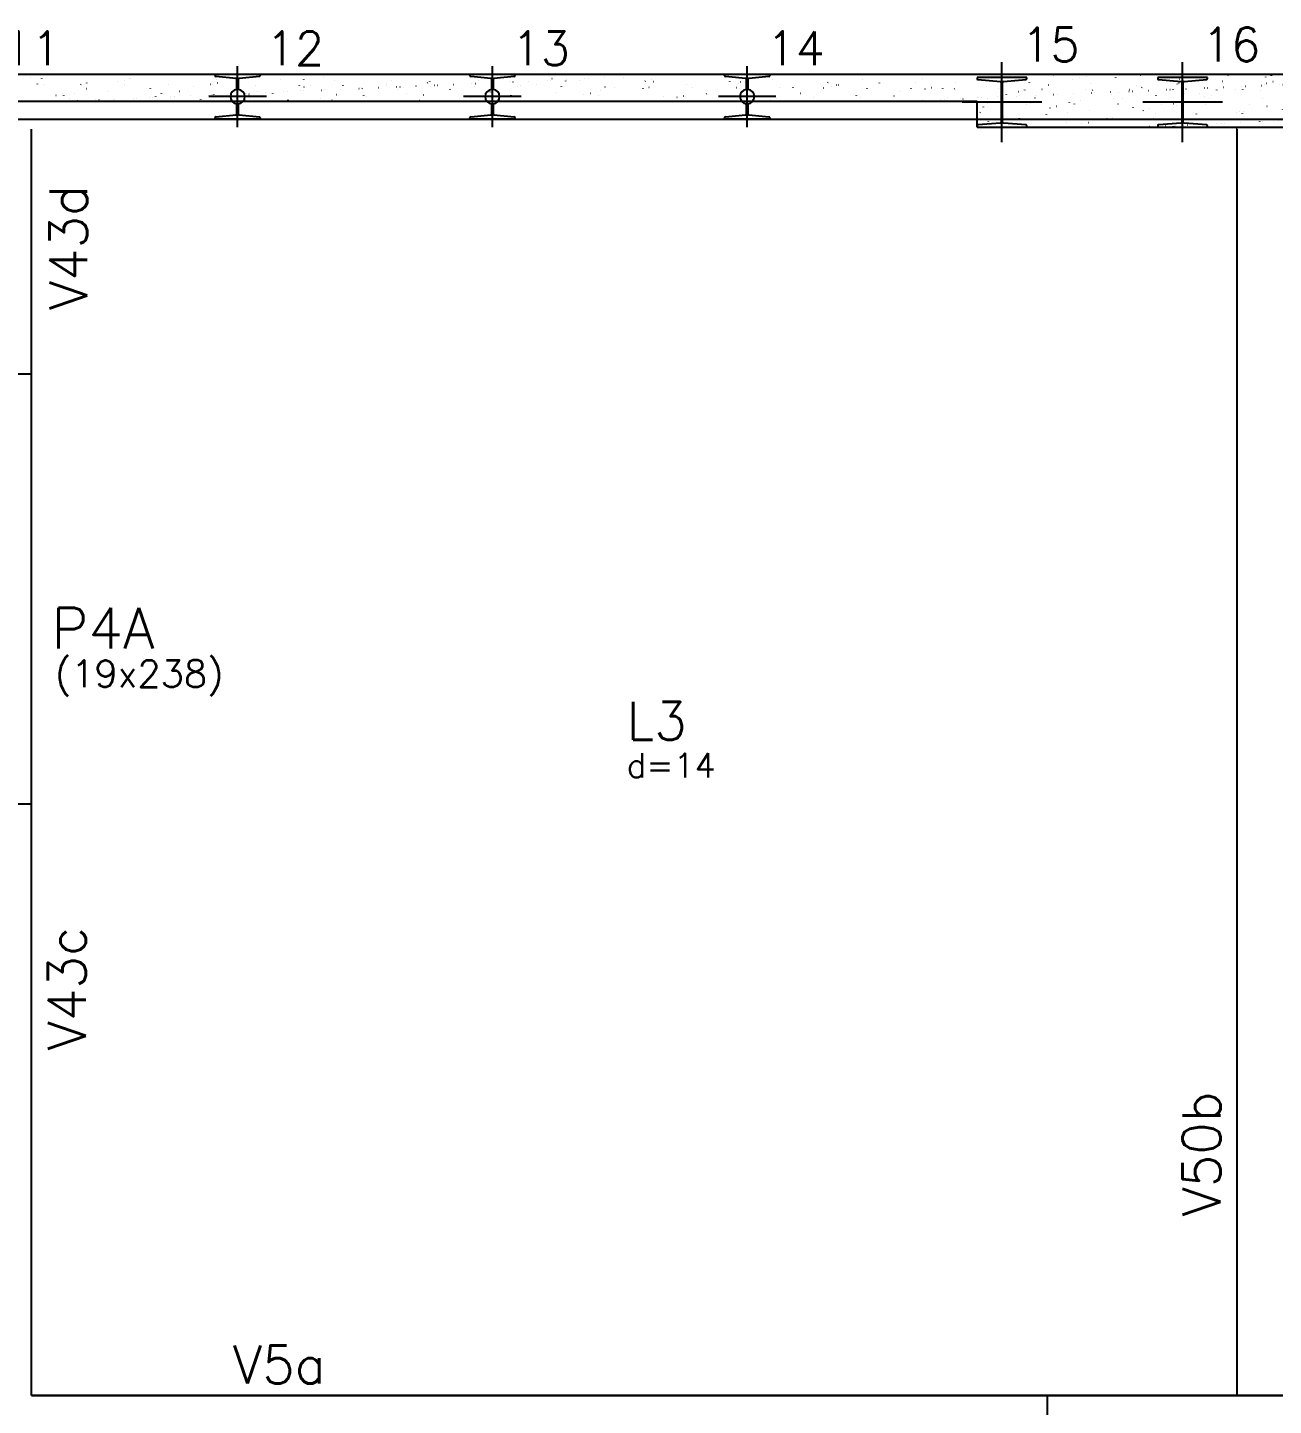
# Model space of a CAD drawing. Extents: x -40810 to 33675, y -2018 to 21213.
# Drawn here: x 20619 to 21309, y 3264 to 4027 of the extents above; entities that cross this region are included whole.
import ezdxf

# ---------------------------------------------------------------- set-up
doc = ezdxf.new("R2010")
doc.units = 0
doc.layers.get('0').update_dxf_attribs({"color": 1, "lineweight": 9})
for name, color, linetype in [('1', 5, 'Continuous'), ('10', 7, 'Continuous'), ('12', 3, 'Continuous'), ('13', 7, 'Continuous'), ('19', 5, 'Continuous'), ('242', 3, 'Continuous'), ('3', 2, 'Continuous'), ('49', 20, 'Continuous'), ('51', 6, 'Continuous'), ('52', 21, 'Continuous'), ('8', 5, 'Continuous'), ('9', 3, 'Continuous'), ('STEPHANIE', 6, 'Continuous')]:
    doc.layers.add(name, color=color, linetype=linetype)
doc.styles.get("Standard").update_dxf_attribs({"font": 'romans.shx', "width": 0.8})

# ---------------------------------------------------------------- blocks, each defined once
blk = doc.blocks.new('_H9EFD498501-006')
for p, q in [((2133.226661, 4541.264262), (2133.226661, 4541.264262)), ((2133.226661, 4541.264262), (2133.226661, 4541.264262)), ((2133.226661, 4541.264262), (2133.226661, 4541.264262)), ((2138.457224, 4542.42385), (2138.530447, 4542.440083)), ((2150.952494, 4542.944885), (2150.962283, 4543.019243)), ((2151.17627, 4542.880425), (2151.221927, 4542.939927)), ((2175.40823, 4542.83444), (2175.453887, 4542.893942)), ((2186.127645, 4540.008485), (2186.137435, 4540.082843)), ((2190.068651, 4540.97527), (2190.141873, 4540.991503)), ((2193.729761, 4541.786919), (2193.802984, 4541.803151)), ((2199.526047, 4542.639701), (2199.571704, 4542.699203)), ((2209.966061, 4541.000433), (2209.975851, 4541.074792)), ((2223.758006, 4542.593716), (2223.803663, 4542.653218)), ((2241.680078, 4539.52669), (2241.7533, 4539.542923)), ((2245.341188, 4540.338339), (2245.41441, 4540.354572)), ((2247.875823, 4542.398978), (2247.92148, 4542.458479)), ((2268.979629, 4539.055982), (2268.989418, 4539.13034)), ((2272.107783, 4542.352993), (2272.15344, 4542.412494)), ((2292.994255, 4541.386381), (2293.004045, 4541.460739)), ((2296.225599, 4542.158254), (2296.271257, 4542.217755)), ((2296.952615, 4538.889759), (2297.025837, 4538.905992)), ((2310.132611, 4541.811694), (2310.205834, 4541.827927)), ((2316.906093, 4542.936017), (2316.915882, 4543.010376)), ((2320.457559, 4542.112269), (2320.503216, 4542.17177)), ((2342.273238, 4539.041366), (2342.348167, 4539.044637)), ((2344.146454, 4539.123152), (2344.221382, 4539.126423)), ((2344.575376, 4541.91753), (2344.621033, 4541.977032)), ((2352.007823, 4539.44193), (2352.017612, 4539.516288)), ((2352.98803, 4539.509184), (2353.062959, 4539.512455)), ((2138.201181, 4536.128449), (2138.210971, 4536.202808)), ((2145.035389, 4534.877473), (2145.081046, 4534.936975)), ((2147.432387, 4538.001302), (2147.478044, 4538.060804)), ((2149.464495, 4531.642413), (2149.474285, 4531.716772)), ((2156.020328, 4533.426938), (2156.09355, 4533.443171)), ((2159.681438, 4534.238587), (2159.75466, 4534.25482)), ((2162.215808, 4538.458848), (2162.225597, 4538.533207)), ((2165.516631, 4531.324006), (2165.59156, 4531.327277)), ((2169.153206, 4534.682735), (2169.198863, 4534.742236)), ((2172.861434, 4537.160522), (2172.934656, 4537.176755)), ((2173.376333, 4533.192049), (2173.386122, 4533.266408)), ((2175.631995, 4531.765652), (2175.706923, 4531.768923)), ((2177.50521, 4531.847438), (2177.580139, 4531.85071)), ((2186.346787, 4532.23347), (2186.421716, 4532.236741)), ((2193.385166, 4534.63675), (2193.430823, 4534.696251)), ((2195.782164, 4537.760578), (2195.827821, 4537.82008)), ((2196.46215, 4532.675116), (2196.537079, 4532.678388)), ((2197.214749, 4534.183998), (2197.224538, 4534.258356)), ((2198.335366, 4532.756902), (2198.410294, 4532.760174)), ((2207.176942, 4533.142934), (2207.251871, 4533.146205)), ((2207.631755, 4531.978359), (2207.704977, 4531.994592)), ((2211.292865, 4532.790007), (2211.366087, 4532.80624)), ((2217.292306, 4533.58458), (2217.367234, 4533.587852)), ((2217.502982, 4534.442011), (2217.54864, 4534.501512)), ((2219.165521, 4533.666367), (2219.24045, 4533.669638)), ((2221.229375, 4536.514397), (2221.239165, 4536.588755)), ((2224.472861, 4535.711942), (2224.546083, 4535.728175)), ((2228.007098, 4534.052398), (2228.082026, 4534.05567)), ((2232.3899, 4531.247598), (2232.39969, 4531.321957)), ((2238.122461, 4534.494045), (2238.19739, 4534.497316)), ((2239.995676, 4534.575831), (2240.070605, 4534.579102)), ((2241.734942, 4534.396026), (2241.780599, 4534.455527)), ((2244.13194, 4537.519855), (2244.177597, 4537.579356)), ((2245.141213, 4538.064033), (2245.151002, 4538.138392)), ((2248.837253, 4534.961862), (2248.912182, 4534.965134)), ((2256.228316, 4532.239547), (2256.238106, 4532.313905)), ((2258.952616, 4535.403509), (2259.027545, 4535.40678)), ((2260.825832, 4535.485295), (2260.90076, 4535.488567)), ((2262.904292, 4531.341427), (2262.977514, 4531.35766)), ((2265.852759, 4534.201287), (2265.898416, 4534.260788)), ((2269.667409, 4535.871327), (2269.742337, 4535.874598)), ((2276.084288, 4534.263362), (2276.15751, 4534.279595)), ((2279.782772, 4536.312973), (2279.8577, 4536.316244)), ((2280.242943, 4534.569946), (2280.252732, 4534.644304)), ((2281.655987, 4536.394759), (2281.730916, 4536.398031)), ((2290.084719, 4534.155302), (2290.130376, 4534.214803)), ((2290.497564, 4536.780791), (2290.572493, 4536.784062)), ((2292.481717, 4537.279131), (2292.527374, 4537.338632)), ((2293.291505, 4538.07811), (2293.364727, 4538.094343)), ((2300.612927, 4537.222437), (2300.687856, 4537.225709)), ((2302.486143, 4537.304224), (2302.561071, 4537.307495)), ((2304.15478, 4536.119582), (2304.16457, 4536.19394)), ((2311.327719, 4537.690255), (2311.402648, 4537.693527)), ((2314.202535, 4533.960563), (2314.248192, 4534.020065)), ((2321.443083, 4538.131901), (2321.518011, 4538.135173)), ((2323.316298, 4538.213688), (2323.391227, 4538.216959)), ((2327.695715, 4532.814782), (2327.768937, 4532.831015)), ((2327.993196, 4537.111531), (2328.002986, 4537.185889)), ((2332.157875, 4538.599719), (2332.232803, 4538.602991)), ((2338.434495, 4533.914578), (2338.480152, 4533.97408)), ((2339.25651, 4532.625495), (2339.2663, 4532.699853)), ((2340.831493, 4537.038407), (2340.87715, 4537.097908)), ((2344.902932, 4536.629531), (2344.976154, 4536.645764)), ((2348.564042, 4537.441179), (2348.637264, 4537.457412)), ((2133.226661, 4529.914195), (2133.226661, 4529.914195)), ((2133.226661, 4529.914195), (2133.226661, 4529.914195)), ((2133.226661, 4529.914195), (2133.226661, 4529.914195)), ((2133.226661, 4528.373704), (2133.226661, 4528.373704)), ((2133.226661, 4528.373704), (2133.226661, 4528.373704)), ((2133.971684, 4529.946723), (2134.046613, 4529.949995)), ((2135.844899, 4530.02851), (2135.919828, 4530.031781)), ((2136.713183, 4524.825978), (2136.722972, 4524.900336)), ((2138.780365, 4526.725768), (2138.826023, 4526.785269)), ((2138.813111, 4529.61219), (2138.886333, 4529.628423)), ((2144.686476, 4530.414541), (2144.761405, 4530.417813)), ((2154.801839, 4530.856188), (2154.876768, 4530.859459)), ((2156.675055, 4530.937974), (2156.749983, 4530.941245)), ((2160.62502, 4526.375614), (2160.63481, 4526.449973)), ((2163.012325, 4526.679783), (2163.057982, 4526.739284)), ((2165.409323, 4529.803611), (2165.45498, 4529.863113)), ((2173.583432, 4524.430027), (2173.656654, 4524.44626)), ((2177.244542, 4525.241676), (2177.317764, 4525.257909)), ((2184.463436, 4527.367563), (2184.473226, 4527.441921)), ((2187.130142, 4526.485044), (2187.175799, 4526.544545)), ((2190.424538, 4528.16361), (2190.49776, 4528.179843)), ((2208.478063, 4529.697962), (2208.487852, 4529.77232)), ((2211.362102, 4526.439059), (2211.407759, 4526.49856)), ((2213.7591, 4529.562888), (2213.804757, 4529.622389)), ((2219.638587, 4524.431163), (2219.648377, 4524.505521)), ((2228.855969, 4523.793096), (2228.929191, 4523.809329)), ((2235.479918, 4526.24432), (2235.525575, 4526.303822)), ((2242.035965, 4526.715031), (2242.109187, 4526.731264)), ((2243.477004, 4525.423111), (2243.486793, 4525.49747)), ((2259.243182, 4530.529779), (2259.316404, 4530.546012)), ((2259.711878, 4526.198335), (2259.757535, 4526.257837)), ((2262.108876, 4529.322164), (2262.154533, 4529.381665)), ((2267.49163, 4527.753511), (2267.50142, 4527.827869)), ((2283.829695, 4526.003596), (2283.875352, 4526.063098)), ((2291.403467, 4529.303147), (2291.413257, 4529.377505)), ((2293.647392, 4525.266451), (2293.720614, 4525.282684)), ((2302.490571, 4523.47866), (2302.500361, 4523.553019)), ((2308.061654, 4525.957611), (2308.107312, 4526.017113)), ((2310.458653, 4529.08144), (2310.50431, 4529.140942)), ((2310.854609, 4529.081199), (2310.927831, 4529.097432)), ((2314.515719, 4529.892848), (2314.588941, 4529.909081)), ((2315.241884, 4530.295095), (2315.251673, 4530.369454)), ((2326.505198, 4525.809059), (2326.514987, 4525.883418)), ((2332.179471, 4525.762873), (2332.225128, 4525.822374)), ((2345.258819, 4523.817871), (2345.332041, 4523.834104)), ((2350.417035, 4527.358696), (2350.426824, 4527.433054)), ((2356.411431, 4525.716888), (2356.457088, 4525.776389)), ((2358.808429, 4528.840716), (2358.854086, 4528.900218)), ((2133.226661, 4519.488039), (2133.226661, 4519.488039)), ((2133.226661, 4519.488039), (2133.226661, 4519.488039)), ((2133.226661, 4519.488039), (2133.226661, 4519.488039)), ((2135.036483, 4521.846645), (2135.08214, 4521.906146)), ((2139.535109, 4516.881696), (2139.608331, 4516.897929)), ((2143.196219, 4517.693344), (2143.269441, 4517.709577)), ((2147.873707, 4519.559179), (2147.883497, 4519.633537)), ((2156.376215, 4520.615279), (2156.449437, 4520.631512)), ((2156.757301, 4518.528077), (2156.802958, 4518.587579)), ((2171.712124, 4520.551127), (2171.721913, 4520.625486)), ((2180.989261, 4518.482092), (2181.034918, 4518.541594)), ((2182.975438, 4516.065091), (2182.985227, 4516.13945)), ((2183.386259, 4521.605921), (2183.431916, 4521.665422)), ((2194.807645, 4516.244764), (2194.880868, 4516.260997)), ((2195.72675, 4522.881527), (2195.73654, 4522.955885)), ((2205.107078, 4518.287353), (2205.152735, 4518.346855)), ((2206.887275, 4517.614728), (2206.897064, 4517.689086)), ((2207.987642, 4519.166699), (2208.060864, 4519.182932)), ((2225.194859, 4522.981447), (2225.268081, 4522.99768)), ((2229.339037, 4518.241368), (2229.384695, 4518.30087)), ((2230.725691, 4518.606676), (2230.735481, 4518.681035)), ((2231.736036, 4521.365197), (2231.781693, 4521.424699)), ((2253.456854, 4518.04663), (2253.502511, 4518.106131)), ((2254.740318, 4520.937075), (2254.750107, 4521.011434)), ((2259.599069, 4517.718119), (2259.672291, 4517.734352)), ((2276.806286, 4521.532867), (2276.879508, 4521.5491)), ((2277.688814, 4518.000645), (2277.734471, 4518.060146)), ((2278.652155, 4522.486712), (2278.661944, 4522.56107)), ((2279.209748, 4516.18382), (2279.284676, 4516.187091)), ((2280.085812, 4521.124473), (2280.131469, 4521.183975)), ((2280.467396, 4522.344516), (2280.540618, 4522.360749)), ((2289.325111, 4516.625466), (2289.40004, 4516.628737)), ((2289.739259, 4516.662225), (2289.749048, 4516.736583)), ((2291.198326, 4516.707252), (2291.273255, 4516.710524)), ((2300.039903, 4517.093284), (2300.114832, 4517.096555)), ((2301.806631, 4517.805906), (2301.852288, 4517.865407)), ((2310.155266, 4517.53493), (2310.230195, 4517.538201)), ((2311.210495, 4516.269539), (2311.283718, 4516.285772)), ((2312.028482, 4517.616716), (2312.10341, 4517.619988)), ((2313.753885, 4518.992624), (2313.763675, 4519.066982)), ((2320.870059, 4518.002748), (2320.944987, 4518.006019)), ((2326.03859, 4517.759921), (2326.084247, 4517.819422)), ((2328.417713, 4520.084288), (2328.490935, 4520.100521)), ((2328.435588, 4520.88375), (2328.481246, 4520.943251)), ((2330.985422, 4518.444394), (2331.06035, 4518.447666)), ((2332.078823, 4520.895936), (2332.152045, 4520.912169)), ((2332.858637, 4518.526181), (2332.933566, 4518.529452)), ((2337.665722, 4520.54226), (2337.675512, 4520.616619)), ((2341.700214, 4518.912212), (2341.775143, 4518.915484)), ((2350.156407, 4517.565182), (2350.202064, 4517.624684)), ((2351.815577, 4519.353858), (2351.890506, 4519.35713)), ((2353.688793, 4519.435645), (2353.763721, 4519.438916)), ((2133.226661, 4515.483146), (2133.226661, 4515.483146)), ((2133.226661, 4515.483146), (2133.226661, 4515.483146)), ((2133.226661, 4515.483146), (2133.226661, 4515.483146)), ((2135.253919, 4513.741768), (2135.253919, 4513.741768)), ((2135.253919, 4513.741768), (2135.253919, 4513.741768)), ((2135.253919, 4513.741768), (2135.253919, 4513.741768)), ((2147.107831, 4513.741768), (2147.107831, 4513.741768)), ((2147.107831, 4513.741768), (2147.107831, 4513.741768)), ((2153.084637, 4513.741768), (2153.084637, 4513.741768)), ((2158.961743, 4513.741768), (2158.970601, 4513.809051)), ((2158.961743, 4513.741768), (2158.961743, 4513.741768)), ((2170.815655, 4513.741768), (2170.815655, 4513.741768)), ((2177.351882, 4513.741768), (2177.351882, 4513.741768)), ((2177.351882, 4513.741768), (2177.351882, 4513.741768)), ((2182.669566, 4513.741768), (2182.669566, 4513.741768)), ((2182.669566, 4513.741768), (2182.669566, 4513.741768)), ((2182.669566, 4513.741768), (2182.669566, 4513.741768)), ((2183.517359, 4513.741768), (2183.517359, 4513.741768)), ((2183.517359, 4513.741768), (2183.517359, 4513.741768)), ((2183.517359, 4513.741768), (2183.517359, 4513.741768)), ((2191.146535, 4515.433116), (2191.219758, 4515.449349)), ((2194.523478, 4513.741768), (2194.523478, 4513.741768)), ((2194.523478, 4513.741768), (2194.523478, 4513.741768)), ((2194.523478, 4513.741768), (2194.523478, 4513.741768)), ((2201.619128, 4513.741768), (2201.619128, 4513.741768)), ((2206.37739, 4513.741768), (2206.37739, 4513.741768)), ((2206.37739, 4513.741768), (2206.37739, 4513.741768)), ((2218.231302, 4513.741768), (2218.231302, 4513.741768)), ((2218.231302, 4513.741768), (2218.231302, 4513.741768)), ((2223.277576, 4513.741768), (2223.277576, 4513.741768)), ((2223.277576, 4513.741768), (2223.277576, 4513.741768)), ((2223.277576, 4513.741768), (2223.277576, 4513.741768)), ((2225.886373, 4513.741768), (2225.886373, 4513.741768)), ((2225.886373, 4513.741768), (2225.886373, 4513.741768)), ((2226.834645, 4513.897073), (2226.909573, 4513.900345)), ((2228.70786, 4513.978859), (2228.782789, 4513.982131)), ((2230.085214, 4513.741768), (2230.085214, 4513.741768)), ((2237.549437, 4514.364891), (2237.624366, 4514.368163)), ((2241.662908, 4513.741768), (2241.662908, 4513.741768)), ((2241.662908, 4513.741768), (2241.662908, 4513.741768)), ((2241.662908, 4513.741768), (2241.662908, 4513.741768)), ((2241.939126, 4513.741768), (2241.939126, 4513.741768)), ((2241.939126, 4513.741768), (2241.939126, 4513.741768)), ((2241.939126, 4513.741768), (2241.939126, 4513.741768)), ((2241.989005, 4514.12064), (2241.998795, 4514.194998)), ((2242.757962, 4513.984536), (2242.831185, 4514.000769)), ((2246.419072, 4514.796185), (2246.492295, 4514.812417)), ((2247.6648, 4514.806537), (2247.739729, 4514.809809)), ((2249.538016, 4514.888324), (2249.612944, 4514.891595)), ((2250.153618, 4513.741768), (2250.153618, 4513.741768)), ((2253.793038, 4513.741768), (2253.793038, 4513.741768)), ((2253.793038, 4513.741768), (2253.793038, 4513.741768)), ((2253.793038, 4513.741768), (2253.793038, 4513.741768)), ((2258.379592, 4515.274355), (2258.454521, 4515.277627)), ((2265.646949, 4513.741768), (2265.646949, 4513.741768)), ((2265.646949, 4513.741768), (2265.646949, 4513.741768)), ((2265.900842, 4515.670276), (2265.910632, 4515.744635)), ((2268.494956, 4515.716002), (2268.569884, 4515.719273)), ((2270.368171, 4515.797788), (2270.4431, 4515.801059)), ((2274.420863, 4513.741768), (2274.420863, 4513.741768)), ((2274.420863, 4513.741768), (2274.420863, 4513.741768)), ((2277.500861, 4513.741768), (2277.500861, 4513.741768)), ((2277.500861, 4513.741768), (2277.500861, 4513.741768)), ((2289.354773, 4513.741768), (2289.354773, 4513.741768)), ((2298.688108, 4513.741768), (2298.688108, 4513.741768)), ((2299.808456, 4513.741768), (2299.808456, 4513.741768)), ((2299.808456, 4513.741768), (2299.808456, 4513.741768)), ((2301.208685, 4513.741768), (2301.208685, 4513.741768)), ((2313.062597, 4513.741768), (2313.062597, 4513.741768)), ((2313.062597, 4513.741768), (2313.062597, 4513.741768)), ((2313.062597, 4513.741768), (2313.062597, 4513.741768)), ((2322.955353, 4513.741768), (2322.955353, 4513.741768)), ((2322.955353, 4513.741768), (2322.955353, 4513.741768)), ((2324.916509, 4513.741768), (2324.924199, 4513.800183)), ((2324.916509, 4513.741768), (2324.916509, 4513.741768)), ((2324.916509, 4513.741768), (2324.916509, 4513.741768)), ((2336.770421, 4513.741768), (2336.770421, 4513.741768)), ((2336.770421, 4513.741768), (2336.770421, 4513.741768)), ((2347.222599, 4513.741768), (2347.222599, 4513.741768)), ((2348.624332, 4513.741768), (2348.624332, 4513.741768)), ((2348.752826, 4514.717774), (2348.762615, 4514.792132)), ((2357.954004, 4513.741768), (2357.954004, 4513.741768)), ((2357.954004, 4513.741768), (2357.954004, 4513.741768)), ((2360.478244, 4513.741768), (2360.478244, 4513.741768))]:
    blk.add_line(p, q)
blk = doc.blocks.new('_H9EFD498501-007')
for p, q in [((1609.518845, 4541.176053), (1609.592068, 4541.192286)), ((1615.584846, 4540.649264), (1615.630503, 4540.708765)), ((1657.469162, 4538.915825), (1657.542384, 4538.932058)), ((1661.130272, 4539.727474), (1661.203494, 4539.743707)), ((1663.934623, 4540.40854), (1663.98028, 4540.468041)), ((1664.604643, 4540.381588), (1664.614433, 4540.455947)), ((1712.284399, 4540.167816), (1712.330056, 4540.227317)), ((1725.921695, 4541.200829), (1725.994918, 4541.217062)), ((1747.530048, 4539.986773), (1747.539838, 4540.061132)), ((1760.634176, 4539.927092), (1760.679833, 4539.986594)), ((1771.368464, 4540.978722), (1771.378254, 4541.05308)), ((1777.533122, 4539.752249), (1777.606344, 4539.768482)), ((1808.983952, 4539.686368), (1809.029609, 4539.74587)), ((1830.382032, 4539.034271), (1830.391821, 4539.108629)), ((1857.333729, 4539.445645), (1857.379386, 4539.505146)), ((1876.340695, 4538.802446), (1876.415624, 4538.805718)), ((1885.182272, 4539.188478), (1885.2572, 4539.191749)), ((1895.297635, 4539.630124), (1895.372564, 4539.633395)), ((1897.17085, 4539.71191), (1897.245779, 4539.715182)), ((1897.963193, 4540.669837), (1898.036415, 4540.68607)), ((1905.683505, 4539.204921), (1905.729162, 4539.264422)), ((1906.012427, 4540.097942), (1906.087356, 4540.101213)), ((1913.410226, 4539.420218), (1913.420015, 4539.494577)), ((1916.12779, 4540.539588), (1916.202719, 4540.54286)), ((1918.001006, 4540.621375), (1918.075935, 4540.624646)), ((1926.842583, 4541.007406), (1926.917511, 4541.010678)), ((1937.322063, 4540.969855), (1937.331852, 4541.044213)), ((1949.57462, 4539.221258), (1949.647842, 4539.237491)), ((1953.23573, 4540.032906), (1953.308952, 4540.049139)), ((1954.033281, 4538.964197), (1954.078939, 4539.023699)), ((1996.33563, 4539.025403), (1996.34542, 4539.099762)), ((2002.383058, 4538.723473), (2002.428715, 4538.782975)), ((2020.174047, 4540.017352), (2020.183836, 4540.09171)), ((2069.63858, 4540.057681), (2069.711802, 4540.073914)), ((2103.202241, 4540.4033), (2103.21203, 4540.477658)), ((1613.187848, 4537.525435), (1613.233505, 4537.584936)), ((1616.751601, 4537.059241), (1616.76139, 4537.133599)), ((1623.420839, 4531.367494), (1623.494061, 4531.383727)), ((1627.081949, 4532.179142), (1627.155171, 4532.195375)), ((1627.838704, 4531.234754), (1627.848494, 4531.309112)), ((1633.561782, 4532.451573), (1633.607439, 4532.511074)), ((1637.305665, 4537.330696), (1637.351322, 4537.390197)), ((1640.261945, 4535.101077), (1640.335167, 4535.11731)), ((1640.590017, 4538.051189), (1640.599806, 4538.125547)), ((1651.853331, 4533.565153), (1651.86312, 4533.639511)), ((1661.537625, 4537.284711), (1661.583282, 4537.344212)), ((1675.765168, 4535.114789), (1675.774958, 4535.189148)), ((1681.911559, 4532.210849), (1681.957216, 4532.270351)), ((1685.655441, 4537.089972), (1685.701099, 4537.149474)), ((1691.873372, 4533.652497), (1691.946594, 4533.66873)), ((1699.603584, 4536.106738), (1699.613374, 4536.181096)), ((1707.826236, 4531.444946), (1707.901165, 4531.448217)), ((1709.080589, 4537.467245), (1709.153811, 4537.483478)), ((1709.699452, 4531.526732), (1709.77438, 4531.530004)), ((1709.887401, 4537.043987), (1709.933058, 4537.103489)), ((1710.866898, 4531.620702), (1710.876688, 4531.69506)), ((1712.741699, 4538.278894), (1712.814921, 4538.295127)), ((1718.541028, 4531.912764), (1718.615957, 4531.916035)), ((1723.618211, 4538.437137), (1723.628, 4538.511495)), ((1728.656392, 4532.35441), (1728.73132, 4532.357682)), ((1730.261335, 4531.970125), (1730.306992, 4532.029627)), ((1730.529607, 4532.436197), (1730.604536, 4532.439468)), ((1734.005218, 4536.849248), (1734.050875, 4536.90875)), ((1734.778735, 4533.170338), (1734.788525, 4533.244696)), ((1739.371184, 4532.822228), (1739.446113, 4532.8255)), ((1743.484799, 4532.203917), (1743.558021, 4532.22015)), ((1749.486547, 4533.263874), (1749.561476, 4533.267146)), ((1751.359763, 4533.345661), (1751.434691, 4533.348932)), ((1758.237177, 4536.803263), (1758.282835, 4536.862765)), ((1758.617152, 4534.162287), (1758.626941, 4534.236645)), ((1760.201339, 4533.731692), (1760.276268, 4533.734964)), ((1760.692016, 4536.018666), (1760.765238, 4536.034898)), ((1764.353126, 4536.830314), (1764.426348, 4536.846547)), ((1770.316703, 4534.173339), (1770.391631, 4534.17661)), ((1772.189918, 4534.255125), (1772.264847, 4534.258396)), ((1778.611112, 4531.729402), (1778.656769, 4531.788903)), ((1781.031495, 4534.641157), (1781.106423, 4534.644428)), ((1782.354994, 4536.608525), (1782.400651, 4536.668026)), ((1782.631778, 4536.492686), (1782.641568, 4536.567044)), ((1791.146858, 4535.082803), (1791.221787, 4535.086074)), ((1793.020073, 4535.164589), (1793.095002, 4535.167861)), ((1793.792303, 4531.225887), (1793.802092, 4531.300245)), ((1801.86165, 4535.550621), (1801.936579, 4535.553892)), ((1806.543615, 4538.042322), (1806.553405, 4538.11668)), ((1806.586954, 4536.56254), (1806.632611, 4536.622041)), ((1811.977013, 4535.992267), (1812.051942, 4535.995539)), ((1812.303443, 4534.570086), (1812.376665, 4534.586319)), ((1813.850229, 4536.074053), (1813.925157, 4536.077325)), ((1815.964553, 4535.381734), (1816.037775, 4535.397967)), ((1817.630719, 4532.217835), (1817.640509, 4532.292194)), ((1822.691806, 4536.460085), (1822.766734, 4536.463357)), ((1826.960888, 4531.488678), (1827.006545, 4531.548179)), ((1829.144549, 4538.303669), (1829.217771, 4538.319902)), ((1830.704771, 4536.367801), (1830.750428, 4536.427302)), ((1832.807169, 4536.901731), (1832.882097, 4536.905003)), ((1834.680384, 4536.983518), (1834.755313, 4536.986789)), ((1841.645346, 4534.548234), (1841.655135, 4534.622593)), ((1843.521961, 4537.369549), (1843.59689, 4537.372821)), ((1853.637324, 4537.811196), (1853.712253, 4537.814467)), ((1854.93673, 4536.321816), (1854.982388, 4536.381317)), ((1855.51054, 4537.892982), (1855.585468, 4537.896253)), ((1863.91487, 4533.121506), (1863.988092, 4533.137739)), ((1864.352116, 4538.279014), (1864.427045, 4538.282285)), ((1865.557183, 4536.097871), (1865.566972, 4536.172229)), ((1867.57598, 4533.933154), (1867.649202, 4533.949387)), ((1874.46748, 4538.72066), (1874.542408, 4538.723931)), ((1875.310664, 4531.247954), (1875.356322, 4531.307456)), ((1879.054547, 4536.127077), (1879.100204, 4536.186579)), ((1880.755976, 4536.855089), (1880.829198, 4536.871322)), ((1889.395599, 4537.089819), (1889.405389, 4537.164178)), ((1900.658913, 4532.603783), (1900.668703, 4532.678141)), ((1903.286507, 4536.081092), (1903.332164, 4536.140594)), ((1915.526297, 4531.672926), (1915.599519, 4531.689159)), ((1919.187407, 4532.484575), (1919.260629, 4532.500808)), ((1924.57075, 4534.153419), (1924.58054, 4534.227778)), ((1927.404324, 4535.886353), (1927.449981, 4535.945855)), ((1932.367403, 4535.406509), (1932.440625, 4535.422742)), ((1948.409167, 4535.145368), (1948.418956, 4535.219726)), ((1951.636283, 4535.840368), (1951.68194, 4535.89987)), ((1972.423793, 4537.475767), (1972.433583, 4537.550125)), ((1975.7541, 4535.64563), (1975.799757, 4535.705131)), ((1983.584318, 4532.208968), (1983.594107, 4532.283326)), ((1983.97883, 4533.95793), (1984.052052, 4533.974163)), ((1999.98606, 4535.599645), (2000.031717, 4535.659146)), ((2001.186047, 4537.772678), (2001.259269, 4537.788911)), ((2004.847157, 4538.584326), (2004.920379, 4538.600559)), ((2007.422734, 4533.200917), (2007.432523, 4533.275275)), ((2024.103877, 4535.404906), (2024.149534, 4535.464407)), ((2031.437361, 4535.531316), (2031.44715, 4535.605674)), ((2035.590257, 4532.50935), (2035.663479, 4532.525583)), ((2048.335836, 4535.358921), (2048.381493, 4535.418422)), ((2050.732834, 4538.48275), (2050.778491, 4538.542251)), ((2052.797474, 4536.324098), (2052.870696, 4536.340331)), ((2055.349198, 4537.080952), (2055.358987, 4537.15531)), ((2056.458584, 4537.135747), (2056.531806, 4537.15198)), ((2066.436301, 4531.256465), (2066.446091, 4531.330824)), ((2072.453653, 4535.164182), (2072.49931, 4535.223684)), ((2079.187614, 4538.072901), (2079.197403, 4538.147259)), ((2090.450928, 4533.586864), (2090.460717, 4533.661223)), ((2096.685613, 4535.118197), (2096.73127, 4535.177699)), ((2099.082611, 4538.242026), (2099.128268, 4538.301527)), ((2104.408901, 4534.875518), (2104.482123, 4534.891751)), ((2108.070011, 4535.687167), (2108.143233, 4535.7034)), ((2114.362765, 4535.136501), (2114.372555, 4535.210859)), ((2120.80343, 4534.923458), (2120.849087, 4534.98296)), ((2121.250007, 4538.609102), (2121.323229, 4538.625335)), ((1608.617931, 4528.085768), (1608.617931, 4528.085768)), ((1608.617931, 4528.085768), (1608.617931, 4528.085768)), ((1608.617931, 4528.085768), (1608.617931, 4528.085768)), ((1615.570221, 4528.085768), (1615.570221, 4528.085768)), ((1615.570221, 4528.085768), (1615.570221, 4528.085768)), ((1627.424132, 4528.085768), (1627.424132, 4528.085768)), ((1630.211782, 4528.085768), (1630.211782, 4528.085768)), ((1630.211782, 4528.085768), (1630.211782, 4528.085768)), ((1630.888408, 4528.085768), (1630.888408, 4528.085768)), ((1630.888408, 4528.085768), (1630.888408, 4528.085768)), ((1631.164784, 4529.327744), (1631.210441, 4529.387246)), ((1635.220407, 4528.274907), (1635.295335, 4528.278178)), ((1639.278044, 4528.085768), (1639.278044, 4528.085768)), ((1645.33577, 4528.716553), (1645.410699, 4528.719825)), ((1647.208985, 4528.79834), (1647.283914, 4528.801611)), ((1651.131956, 4528.085768), (1651.131956, 4528.085768)), ((1651.131956, 4528.085768), (1651.131956, 4528.085768)), ((1651.131956, 4528.085768), (1651.131956, 4528.085768)), ((1654.479027, 4528.085768), (1654.479027, 4528.085768)), ((1655.282601, 4529.133005), (1655.328258, 4529.192507)), ((1656.050562, 4529.184371), (1656.125491, 4529.187643)), ((1662.985868, 4528.085768), (1662.985868, 4528.085768)), ((1662.985868, 4528.085768), (1662.985868, 4528.085768)), ((1663.013855, 4528.298354), (1663.023645, 4528.372712)), ((1666.165925, 4529.626018), (1666.240854, 4529.629289)), ((1666.763479, 4528.085768), (1666.763479, 4528.085768)), ((1666.763479, 4528.085768), (1666.763479, 4528.085768)), ((1666.763479, 4528.085768), (1666.763479, 4528.085768)), ((1668.039141, 4529.707804), (1668.114069, 4529.711075)), ((1674.83978, 4528.085768), (1674.83978, 4528.085768)), ((1674.83978, 4528.085768), (1674.83978, 4528.085768)), ((1675.032266, 4529.918914), (1675.105488, 4529.935147)), ((1676.880718, 4530.093835), (1676.955646, 4530.097107)), ((1678.693376, 4530.730562), (1678.766598, 4530.746795)), ((1678.746272, 4528.085768), (1678.746272, 4528.085768)), ((1678.746272, 4528.085768), (1678.746272, 4528.085768)), ((1679.514561, 4529.08702), (1679.560218, 4529.146522)), ((1686.693692, 4528.085768), (1686.693692, 4528.085768)), ((1686.852272, 4529.290303), (1686.862061, 4529.364661)), ((1686.996081, 4530.535482), (1687.071009, 4530.538753)), ((1688.869296, 4530.617268), (1688.944225, 4530.62054)), ((1697.710873, 4531.0033), (1697.785802, 4531.006571)), ((1698.547604, 4528.085768), (1698.547604, 4528.085768)), ((1703.013518, 4528.085768), (1703.013518, 4528.085768)), ((1703.632377, 4528.892282), (1703.678034, 4528.951783)), ((1710.401515, 4528.085768), (1710.401515, 4528.085768)), ((1710.401515, 4528.085768), (1710.401515, 4528.085768)), ((1710.401515, 4528.085768), (1710.401515, 4528.085768)), ((1722.255427, 4528.085768), (1722.255427, 4528.085768)), ((1722.255427, 4528.085768), (1722.255427, 4528.085768)), ((1722.255427, 4528.085768), (1722.255427, 4528.085768)), ((1724.909027, 4528.085768), (1724.909027, 4528.085768)), ((1724.909027, 4528.085768), (1724.909027, 4528.085768)), ((1724.909027, 4528.085768), (1724.909027, 4528.085768)), ((1726.643693, 4528.470334), (1726.716915, 4528.486567)), ((1727.280763, 4528.085768), (1727.280763, 4528.085768)), ((1727.280763, 4528.085768), (1727.280763, 4528.085768)), ((1727.864337, 4528.846297), (1727.909994, 4528.905798)), ((1730.304803, 4529.281983), (1730.378025, 4529.298215)), ((1734.109339, 4528.085768), (1734.109339, 4528.085768)), ((1734.109339, 4528.085768), (1734.109339, 4528.085768)), ((1745.963251, 4528.085768), (1745.963251, 4528.085768)), ((1745.963251, 4528.085768), (1745.963251, 4528.085768)), ((1751.548008, 4528.085768), (1751.548008, 4528.085768)), ((1751.982154, 4528.651558), (1752.027811, 4528.711059)), ((1757.817163, 4528.085768), (1757.817163, 4528.085768)), ((1769.671075, 4528.085768), (1769.671075, 4528.085768)), ((1769.671075, 4528.085768), (1769.671075, 4528.085768)), ((1769.671075, 4528.085768), (1769.671075, 4528.085768)), ((1769.880466, 4529.67625), (1769.890255, 4529.750609)), ((1775.815253, 4528.085768), (1775.815253, 4528.085768)), ((1775.815253, 4528.085768), (1775.815253, 4528.085768)), ((1776.214113, 4528.605573), (1776.259771, 4528.665074)), ((1781.524987, 4528.085768), (1781.524987, 4528.085768)), ((1781.524987, 4528.085768), (1781.524987, 4528.085768)), ((1781.524987, 4528.085768), (1781.524987, 4528.085768)), ((1783.054576, 4528.085768), (1783.054576, 4528.085768)), ((1783.054576, 4528.085768), (1783.054576, 4528.085768)), ((1793.378898, 4528.085768), (1793.378898, 4528.085768)), ((1793.378898, 4528.085768), (1793.378898, 4528.085768)), ((1795.096226, 4530.755338), (1795.169448, 4530.77157)), ((1800.082498, 4528.085768), (1800.082498, 4528.085768)), ((1800.33193, 4528.410834), (1800.377587, 4528.470336)), ((1805.23281, 4528.085768), (1805.23281, 4528.085768)), ((1805.23281, 4528.085768), (1805.23281, 4528.085768)), ((1817.086722, 4528.085768), (1817.086722, 4528.085768)), ((1824.349743, 4528.085768), (1824.349743, 4528.085768)), ((1824.349743, 4528.085768), (1824.349743, 4528.085768)), ((1824.56389, 4528.364849), (1824.609547, 4528.424351)), ((1828.940634, 4528.085768), (1828.940634, 4528.085768)), ((1840.794546, 4528.085768), (1840.794546, 4528.085768)), ((1840.794546, 4528.085768), (1840.794546, 4528.085768)), ((1840.794546, 4528.085768), (1840.794546, 4528.085768)), ((1841.200124, 4528.085768), (1841.200124, 4528.085768)), ((1841.200124, 4528.085768), (1841.200124, 4528.085768)), ((1846.707653, 4529.306758), (1846.780875, 4529.322991)), ((1848.616988, 4528.085768), (1848.616988, 4528.085768)), ((1848.681707, 4528.17011), (1848.727364, 4528.229612)), ((1852.648458, 4528.085768), (1852.648458, 4528.085768)), ((1852.648458, 4528.085768), (1852.648458, 4528.085768)), ((1852.80587, 4529.281435), (1852.81566, 4529.355794)), ((1864.50237, 4528.085768), (1864.50237, 4528.085768)), ((1864.50237, 4528.085768), (1864.50237, 4528.085768)), ((1872.884234, 4528.085768), (1872.884234, 4528.085768)), ((1872.884234, 4528.085768), (1872.884234, 4528.085768)), ((1872.913666, 4528.124125), (1872.959323, 4528.183627)), ((1876.356281, 4528.085768), (1876.356281, 4528.085768)), ((1876.644287, 4530.273384), (1876.654076, 4530.347742)), ((1888.210193, 4528.085768), (1888.210193, 4528.085768)), ((1897.151479, 4528.085768), (1897.151479, 4528.085768)), ((1897.151479, 4528.085768), (1897.151479, 4528.085768)), ((1899.345672, 4528.085768), (1899.345672, 4528.085768)), ((1899.345672, 4528.085768), (1899.345672, 4528.085768)), ((1899.345672, 4528.085768), (1899.345672, 4528.085768)), ((1900.064105, 4528.085768), (1900.064105, 4528.085768)), ((1900.064105, 4528.085768), (1900.064105, 4528.085768)), ((1900.064105, 4528.085768), (1900.064105, 4528.085768)), ((1911.918017, 4528.085768), (1911.918017, 4528.085768)), ((1911.918017, 4528.085768), (1911.918017, 4528.085768)), ((1911.918017, 4528.085768), (1911.918017, 4528.085768)), ((1921.418724, 4528.085768), (1921.418724, 4528.085768)), ((1921.418724, 4528.085768), (1921.418724, 4528.085768)), ((1921.418724, 4528.085768), (1921.418724, 4528.085768)), ((1923.660441, 4531.00723), (1923.706098, 4531.066732)), ((1923.771929, 4528.085768), (1923.771929, 4528.085768)), ((1923.771929, 4528.085768), (1923.771929, 4528.085768)), ((1935.625841, 4528.085768), (1935.625841, 4528.085768)), ((1935.657854, 4528.328933), (1935.667643, 4528.403291)), ((1945.685969, 4528.085768), (1945.685969, 4528.085768)), ((1945.685969, 4528.085768), (1945.685969, 4528.085768)), ((1947.479753, 4528.085768), (1947.479753, 4528.085768)), ((1957.49122, 4528.085768), (1957.49122, 4528.085768)), ((1957.49122, 4528.085768), (1957.49122, 4528.085768)), ((1957.49122, 4528.085768), (1957.49122, 4528.085768)), ((1959.333664, 4528.085768), (1959.333664, 4528.085768)), ((1959.333664, 4528.085768), (1959.333664, 4528.085768)), ((1959.333664, 4528.085768), (1959.333664, 4528.085768)), ((1959.672481, 4530.659332), (1959.68227, 4530.73369)), ((1967.137724, 4530.224346), (1967.210946, 4530.240579)), ((1969.953214, 4528.085768), (1969.953214, 4528.085768)), ((1969.953214, 4528.085768), (1969.953214, 4528.085768)), ((1969.953214, 4528.085768), (1969.953214, 4528.085768)), ((1970.798834, 4531.035995), (1970.872056, 4531.052228)), ((1971.187576, 4528.085768), (1971.187576, 4528.085768)), ((1971.187576, 4528.085768), (1971.187576, 4528.085768)), ((1971.187576, 4528.085768), (1971.187576, 4528.085768)), ((1972.010217, 4530.766507), (1972.055874, 4530.826008)), ((1983.041488, 4528.085768), (1983.041488, 4528.085768)), ((1983.041488, 4528.085768), (1983.041488, 4528.085768)), ((1994.220459, 4528.085768), (1994.220459, 4528.085768)), ((1994.220459, 4528.085768), (1994.220459, 4528.085768)), ((1994.8954, 4528.085768), (1994.8954, 4528.085768)), ((1994.8954, 4528.085768), (1994.8954, 4528.085768)), ((2006.749312, 4528.085768), (2006.749312, 4528.085768)), ((2015.636768, 4528.085768), (2015.636768, 4528.085768)), ((2015.636768, 4528.085768), (2015.636768, 4528.085768)), ((2015.636768, 4528.085768), (2015.636768, 4528.085768)), ((2018.487705, 4528.085768), (2018.487705, 4528.085768)), ((2018.487705, 4528.085768), (2018.487705, 4528.085768)), ((2018.487705, 4528.085768), (2018.487705, 4528.085768)), ((2018.603224, 4528.085768), (2018.603224, 4528.085768)), ((2018.603224, 4528.085768), (2018.603224, 4528.085768)), ((2018.603224, 4528.085768), (2018.603224, 4528.085768)), ((2018.686048, 4528.71488), (2018.695837, 4528.789239)), ((2018.749151, 4528.775766), (2018.822373, 4528.791999)), ((2020.359994, 4530.525783), (2020.405651, 4530.585284)), ((2022.410261, 4529.587415), (2022.483483, 4529.603648)), ((2030.457136, 4528.085768), (2030.457136, 4528.085768)), ((2030.457136, 4528.085768), (2030.457136, 4528.085768)), ((2030.457136, 4528.085768), (2030.457136, 4528.085768)), ((2042.311047, 4528.085768), (2042.311047, 4528.085768)), ((2042.311047, 4528.085768), (2042.311047, 4528.085768)), ((2042.597885, 4530.264517), (2042.607675, 4530.338875)), ((2042.75495, 4528.085768), (2042.75495, 4528.085768)), ((2042.75495, 4528.085768), (2042.75495, 4528.085768)), ((2054.164959, 4528.085768), (2054.164959, 4528.085768)), ((2054.164959, 4528.085768), (2054.164959, 4528.085768)), ((2066.018871, 4528.085768), (2066.018871, 4528.085768)), ((2067.022195, 4528.085768), (2067.022195, 4528.085768)), ((2067.022195, 4528.085768), (2067.022195, 4528.085768)), ((2067.022195, 4528.085768), (2067.022195, 4528.085768)), ((2068.70977, 4530.285059), (2068.755427, 4530.344561)), ((2073.782316, 4528.085768), (2073.782316, 4528.085768)), ((2074.021688, 4528.138835), (2074.09491, 4528.155068)), ((2077.872783, 4528.085768), (2077.872783, 4528.085768)), ((2087.201684, 4531.06077), (2087.274906, 4531.077003)), ((2089.726695, 4528.085768), (2089.726695, 4528.085768)), ((2089.726695, 4528.085768), (2089.726695, 4528.085768)), ((2089.726695, 4528.085768), (2089.726695, 4528.085768)), ((2091.28944, 4528.085768), (2091.28944, 4528.085768)), ((2091.28944, 4528.085768), (2091.28944, 4528.085768)), ((2091.348796, 4528.085768), (2091.348796, 4528.085768)), ((2091.348796, 4528.085768), (2091.348796, 4528.085768)), ((2091.348796, 4528.085768), (2091.348796, 4528.085768)), ((2092.311373, 4528.127795), (2092.386302, 4528.131066)), ((2094.184588, 4528.209581), (2094.259517, 4528.212853)), ((2101.580607, 4528.085768), (2101.580607, 4528.085768)), ((2101.580607, 4528.085768), (2101.580607, 4528.085768)), ((2101.611453, 4528.320065), (2101.621242, 4528.394424)), ((2103.026165, 4528.595613), (2103.101094, 4528.598884)), ((2113.141528, 4529.037259), (2113.216457, 4529.040531)), ((2113.434519, 4528.085768), (2113.434519, 4528.085768)), ((2113.434519, 4528.085768), (2113.434519, 4528.085768)), ((2115.014744, 4529.119045), (2115.089673, 4529.122317)), ((2115.556685, 4528.085768), (2115.556685, 4528.085768)), ((2115.556685, 4528.085768), (2115.556685, 4528.085768)), ((2115.556685, 4528.085768), (2115.556685, 4528.085768)), ((2117.059547, 4530.044335), (2117.105204, 4530.103837)), ((2123.856321, 4529.505077), (2123.931249, 4529.508349)), ((2125.28843, 4528.085768), (2125.28843, 4528.085768)), ((2125.449869, 4529.312014), (2125.459658, 4529.386372)), ((2131.927865, 4528.085768), (2131.927865, 4528.085768)), ((2131.927865, 4528.085768), (2131.927865, 4528.085768))]:
    blk.add_line(p, q)

msp = doc.modelspace()

# ---------------------------------------------------------------- linework, layer by layer
at = {"linetype": 'Continuous', "ltscale": 30}
msp.add_lwpolyline([(20602.32, 3834.912), (20621.32, 3834.912), (20621.32, 3596.912), (20621.32, 3438.412), (20621.32, 3269.408), (21288.32, 3269.408), (21288.32, 3874.912), (21288.32, 3971.654), (21144.547, 3971.654), (21144.547, 3975.998), (19571.845, 3975.998)], dxfattribs=at)
at = {"layer": '1'}
for points in [[(20621.32, 3834.912), (20621.32, 3970.412)], [(21288.32, 3970.412), (21288.32, 3874.912)], [(21288.32, 3874.912), (21288.32, 3269.408)], [(20621.32, 3438.412), (20621.32, 3596.912)], [(20621.32, 3269.408), (20621.32, 3438.412)]]:
    msp.add_lwpolyline(points, dxfattribs=at)
at = {"layer": '242'}
msp.add_line((21259.32, 3990.412), (21259.32, 3990.412), dxfattribs=at)
at = {"layer": '3'}
for points in [[(20602.32, 3596.912), (20621.32, 3596.912), (20621.32, 3834.912), (20602.32, 3834.912), (20602.32, 3596.912)], [(21183.32, 3238.408), (21333.32, 3238.408), (21333.32, 3269.408), (21183.32, 3269.408), (21183.32, 3238.408)]]:
    msp.add_lwpolyline(points, dxfattribs=at)
at = {"layer": '49'}
for p, q in [((19198.356, 4000.998), (22988.705, 4000.998)), ((19481.845, 3985.998), (21144.547, 3985.998)), ((21144.547, 3971.654), (21144.547, 3985.998)), ((19481.845, 3975.998), (22958.818, 3975.998)), ((21144.547, 3971.654), (21372.093, 3971.654))]:
    msp.add_line(p, q, dxfattribs=at)
at = {"layer": '51'}
for p, q in [((20735.32, 3971.649), (20735.32, 4005.346)), ((20876.32, 3971.649), (20876.32, 4005.346)), ((21017.32, 3971.649), (21017.32, 4005.346)), ((21158.32, 3963.334), (21158.32, 4007.484)), ((21158.32, 3963.334), (21158.32, 4007.484)), ((21258.32, 3963.334), (21258.32, 4007.484)), ((21258.32, 3963.334), (21258.32, 4007.484)), ((20722.82, 4000.244), (20722.82, 4000.998)), ((20722.82, 4000.998), (20747.82, 4000.998)), ((20734.444, 3998.57), (20723.303, 3999.635)), ((20734.926, 3992.479), (20734.926, 3997.962)), ((20735.713, 3997.963), (20735.713, 3992.479)), ((20747.337, 3999.635), (20736.196, 3998.57)), ((20747.82, 4000.998), (20747.82, 4000.244)), ((20863.82, 4000.244), (20863.82, 4000.998)), ((20863.82, 4000.998), (20888.82, 4000.998)), ((20875.444, 3998.57), (20864.303, 3999.635)), ((20875.926, 3992.479), (20875.926, 3997.962)), ((20876.713, 3997.963), (20876.713, 3992.479)), ((20888.337, 3999.635), (20877.196, 3998.57)), ((20888.82, 4000.998), (20888.82, 4000.244)), ((21004.82, 4000.244), (21004.82, 4000.998)), ((21004.82, 4000.998), (21029.82, 4000.998)), ((21016.444, 3998.57), (21005.303, 3999.635)), ((21016.926, 3992.479), (21016.926, 3997.962)), ((21017.713, 3997.963), (21017.713, 3992.479)), ((21029.337, 3999.635), (21018.196, 3998.57)), ((21029.82, 4000.998), (21029.82, 4000.244)), ((21172.093, 3999.164), (21144.547, 3999.164)), ((21144.547, 3999.164), (21144.547, 3998.472)), ((21144.989, 3997.914), (21157.498, 3996.938)), ((21159.105, 3996.938), (21171.65, 3997.914)), ((21172.093, 3998.472), (21172.093, 3999.164)), ((21272.093, 3999.164), (21244.547, 3999.164)), ((21244.547, 3999.164), (21244.547, 3998.472)), ((21244.989, 3997.914), (21257.498, 3996.938)), ((21259.105, 3996.938), (21271.65, 3997.914)), ((21272.093, 3998.472), (21272.093, 3999.164)), ((21157.941, 3996.381), (21157.941, 3974.438)), ((21158.662, 3974.438), (21158.662, 3996.38)), ((21257.941, 3996.381), (21257.941, 3974.438)), ((21258.662, 3974.438), (21258.662, 3996.38)), ((20751.229, 3988.498), (20719.411, 3988.498)), ((20734.926, 3979.034), (20734.926, 3984.516)), ((20735.713, 3984.516), (20735.713, 3979.034)), ((20892.229, 3988.498), (20860.411, 3988.498)), ((20875.926, 3979.034), (20875.926, 3984.516)), ((20876.713, 3984.516), (20876.713, 3979.034)), ((21033.229, 3988.498), (21001.411, 3988.498)), ((21016.926, 3979.034), (21016.926, 3984.516)), ((21017.713, 3984.516), (21017.713, 3979.034)), ((21180.395, 3985.409), (21136.245, 3985.409)), ((21280.395, 3985.409), (21236.245, 3985.409)), ((20722.82, 3975.998), (20722.82, 3976.752)), ((20747.82, 3975.998), (20722.82, 3975.998)), ((20723.303, 3977.36), (20734.444, 3978.425)), ((20736.196, 3978.425), (20747.337, 3977.36)), ((20747.82, 3976.752), (20747.82, 3975.998)), ((20863.82, 3975.998), (20863.82, 3976.752)), ((20888.82, 3975.998), (20863.82, 3975.998)), ((20864.303, 3977.36), (20875.444, 3978.425)), ((20877.196, 3978.425), (20888.337, 3977.36)), ((20888.82, 3976.752), (20888.82, 3975.998)), ((21004.82, 3975.998), (21004.82, 3976.752)), ((21029.82, 3975.998), (21004.82, 3975.998)), ((21005.303, 3977.36), (21016.444, 3978.425)), ((21018.196, 3978.425), (21029.337, 3977.36)), ((21029.82, 3976.752), (21029.82, 3975.998)), ((21144.547, 3972.345), (21144.547, 3971.654)), ((21144.547, 3971.654), (21172.093, 3971.654)), ((21157.498, 3973.879), (21144.989, 3972.903)), ((21171.65, 3972.903), (21159.105, 3973.879)), ((21172.093, 3971.654), (21172.093, 3972.345)), ((21244.547, 3972.345), (21244.547, 3971.654)), ((21244.547, 3971.654), (21272.093, 3971.654)), ((21257.498, 3973.879), (21244.989, 3972.903)), ((21271.65, 3972.903), (21259.105, 3973.879)), ((21272.093, 3971.654), (21272.093, 3972.345))]:
    msp.add_line(p, q, dxfattribs=at)
for centre, radius, start, end in [((20723.445, 4000.244), 0.625, 180, 256.861226), ((20734.301, 3997.962), 0.625, 0, 76.861226), ((20736.338, 3997.962), 0.625, 103.138852, 180.104996), ((20747.195, 4000.244), 0.625, 283.138774, 0), ((20864.445, 4000.244), 0.625, 180, 256.861226), ((20875.301, 3997.962), 0.625, 0, 76.861226), ((20877.338, 3997.962), 0.625, 103.138852, 180.104996), ((20888.195, 4000.244), 0.625, 283.138774, 0), ((21005.445, 4000.244), 0.625, 180, 256.861226), ((21016.301, 3997.962), 0.625, 0, 76.861226), ((21018.338, 3997.962), 0.625, 103.138852, 180.104996), ((21029.195, 4000.244), 0.625, 283.138774, 0), ((21145.12, 3998.472), 0.573, 180, 256.861226), ((21171.52, 3998.472), 0.573, 283.138774, 0), ((21245.12, 3998.472), 0.573, 180, 256.861226), ((21271.52, 3998.472), 0.573, 283.138774, 0), ((20735.32, 3988.498), 4.001, 95.644143, 264.355857), ((20735.32, 3988.498), 4.001, 275.644143, 84.355857), ((20876.32, 3988.498), 4.001, 95.644143, 264.355857), ((20876.32, 3988.498), 4.001, 275.644143, 84.355857), ((21017.32, 3988.498), 4.001, 95.644143, 264.355857), ((21017.32, 3988.498), 4.001, 275.644143, 84.355857), ((21157.368, 3996.38), 0.573, 359.895004, 76.861148), ((21159.236, 3996.38), 0.573, 103.138774, 180), ((21257.368, 3996.38), 0.573, 359.895004, 76.861148), ((21259.236, 3996.38), 0.573, 103.138774, 180), ((20723.445, 3976.752), 0.625, 103.138774, 180), ((20734.301, 3979.034), 0.625, 283.138774, 0), ((20736.338, 3979.034), 0.625, 180, 256.861226), ((20747.195, 3976.752), 0.625, 0, 76.861226), ((20864.445, 3976.752), 0.625, 103.138774, 180), ((20875.301, 3979.034), 0.625, 283.138774, 0), ((20877.338, 3979.034), 0.625, 180, 256.861226), ((20888.195, 3976.752), 0.625, 0, 76.861226), ((21005.445, 3976.752), 0.625, 103.138774, 180), ((21016.301, 3979.034), 0.625, 283.138774, 0), ((21018.338, 3979.034), 0.625, 180, 256.861226), ((21029.195, 3976.752), 0.625, 0, 76.861226), ((21157.368, 3974.438), 0.573, 283.138774, 0), ((21159.236, 3974.438), 0.573, 180, 256.861226), ((21257.368, 3974.438), 0.573, 283.138774, 0), ((21259.236, 3974.438), 0.573, 180, 256.861226), ((21145.12, 3972.345), 0.573, 103.138774, 180), ((21171.52, 3972.345), 0.573, 0, 76.861226), ((21245.12, 3972.345), 0.573, 103.138774, 180), ((21271.52, 3972.345), 0.573, 0, 76.861226)]:
    msp.add_arc(centre, radius, start, end, dxfattribs=at)
at = {"layer": 'STEPHANIE', "linetype": 'Continuous'}
for p, q in [((20621.32, 3269.408), (21288.32, 3269.408)), ((20621.32, 3269.408), (21288.32, 3269.408)), ((20621.32, 3269.408), (21288.32, 3269.408)), ((20621.32, 3269.408), (21183.32, 3269.408)), ((20621.32, 3269.408), (21288.32, 3269.408)), ((20621.32, 3269.408), (21288.32, 3269.408)), ((20621.32, 3269.408), (21288.32, 3269.408)), ((21288.32, 3269.408), (20621.32, 3269.408)), ((20621.32, 3269.408), (21288.32, 3269.408)), ((20621.32, 3269.408), (21288.32, 3269.408)), ((20902.32, 3269.408), (20621.32, 3269.408)), ((20621.32, 3269.408), (20902.32, 3269.408)), ((20621.32, 3269.408), (21333.32, 3269.408)), ((20621.32, 3269.408), (20761.82, 3269.408)), ((20621.32, 3269.408), (21288.32, 3269.408)), ((20621.32, 3269.408), (21183.32, 3269.408)), ((20621.32, 3269.408), (21288.32, 3269.408)), ((20621.32, 3269.408), (21183.32, 3269.408)), ((20621.32, 3269.408), (21288.32, 3269.408)), ((20621.32, 3269.408), (21288.32, 3269.408)), ((20761.82, 3269.408), (21183.32, 3269.408)), ((20761.82, 3269.408), (20939.82, 3269.408)), ((20850.82, 3269.408), (20977.32, 3269.408)), ((20902.32, 3269.408), (20977.32, 3269.408)), ((20972.57, 3269.408), (21183.32, 3269.408)), ((21183.32, 3269.408), (21288.32, 3269.408))]:
    msp.add_line(p, q, dxfattribs=at)

# ---------------------------------------------------------------- block references
at = {"layer": '19'}
for name in ['_H9EFD498501-007', '_H9EFD498501-006']:
    msp.add_blockref(name, (19011.32, -542.088), dxfattribs=at)

# ---------------------------------------------------------------- texts
at = {"layer": '10'}
msp.add_text('L3', height=21, dxfattribs=at).set_placement((20950.608, 3632.411))
at = {"layer": '12'}
msp.add_text('(19x238)', height=15, dxfattribs=at).set_placement((20634.228, 3661.499))
at = {"layer": '13'}
msp.add_text('d=14', height=13.5, dxfattribs=at).set_placement((20950.608, 3611.517))
at = {"layer": '52'}
for s, p in [('11', (20605.117, 4005.838)), ('12', (20751.051, 4005.838)), ('13', (20887.117, 4005.838)), ('14', (21028.117, 4005.838)), ('15', (21169.117, 4007.975)), ('16', (21269.117, 4007.975))]:
    msp.add_text(s, height=18.75, dxfattribs=at).set_placement(p)
at = {"layer": '8'}
for s, p in [('V43d', (20652.14, 3870.224)), ('V43c', (20651.354, 3460.499)), ('V50b', (21279.349, 3368.534))]:
    msp.add_text(s, height=21, rotation=90, dxfattribs=at).set_placement(p)
msp.add_text('V5a', height=21, dxfattribs=at).set_placement((20732.738, 3276.016))
at = {"layer": '9'}
msp.add_text('P4A', height=22.5, dxfattribs=at).set_placement((20632.412, 3683.039))

doc.saveas('drawing.dxf')
